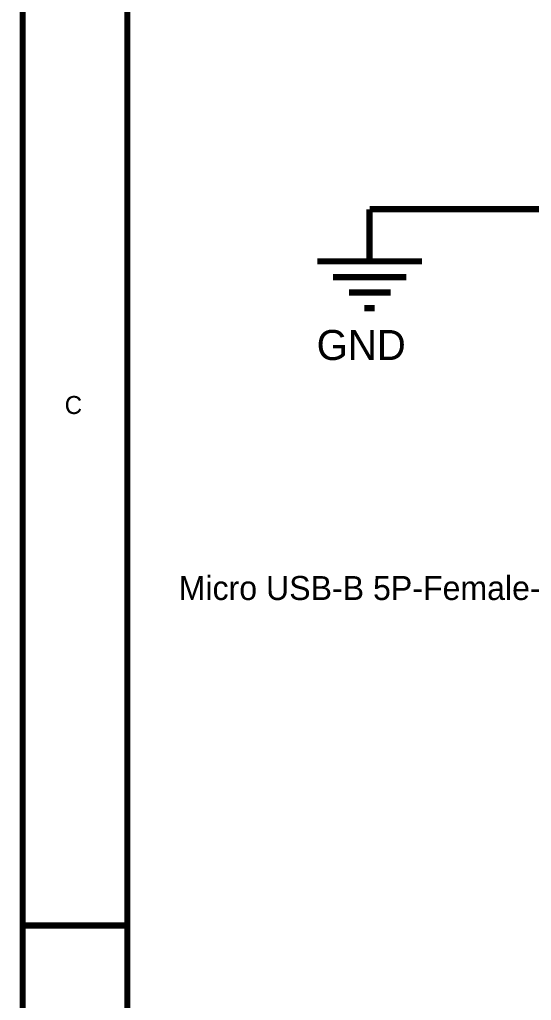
# Model space of a CAD drawing. Header units: millimetres. Extents: x 0 to 282, y 0 to 206.
# Drawn here: x -0.15 to 24.74, y 47.94 to 95.63 of the extents above; entities that cross this region are included whole.
import ezdxf

# ---------------------------------------------------------------- set-up
doc = ezdxf.new("R2010")
doc.units = ezdxf.units.MM
doc.layers.add('Sheet', color=255, linetype='Continuous')

msp = doc.modelspace()

# ---------------------------------------------------------------- linework, layer by layer
at = {"layer": 'Sheet'}
for points, const_width in [([(0, 206.278), (282.168, 206.278), (282.168, 0), (0, 0), (0, 206.278)], 0.3), ([(0, 206.278), (0, 0), (282.168, 0), (282.168, 206.278), (0, 206.278), (0, 206.278)], 0.0991), ([(5.088, 201.208), (277.098, 201.208), (277.098, 5.07), (5.088, 5.07), (5.088, 201.208)], 0.3), ([(5.088, 201.208), (5.088, 5.07), (277.098, 5.07), (277.098, 201.208), (5.088, 201.208), (5.088, 201.208)], 0.0991)]:
    msp.add_lwpolyline(points, close=True, dxfattribs=dict(at, const_width=const_width))
at = {"layer": 'Sheet', "const_width": 0.3}
for points in [[(16.87, 86.406), (16.87, 83.872)], [(23.216, 86.406), (16.87, 86.406)], [(25.769, 86.406), (23.216, 86.406)], [(14.335, 83.872), (19.423, 83.872)], [(15.101, 83.106), (18.657, 83.106)], [(15.866, 82.358), (17.891, 82.358)], [(16.614, 81.592), (17.125, 81.592)], [(0, 51.574), (5.088, 51.574)]]:
    msp.add_lwpolyline(points, dxfattribs=at)

# ---------------------------------------------------------------- texts
at = {"layer": 'Sheet'}
for s, height, p in [('GND', 1.459, (14.298, 79.075)), ('C', 0.875, (2.043, 76.449)), ('Micro USB-B 5P-Female-SMT_C40940', 1.16716, (7.587, 67.404))]:
    msp.add_text(s, height=height, dxfattribs=at).set_placement(p)

doc.saveas('drawing.dxf')
